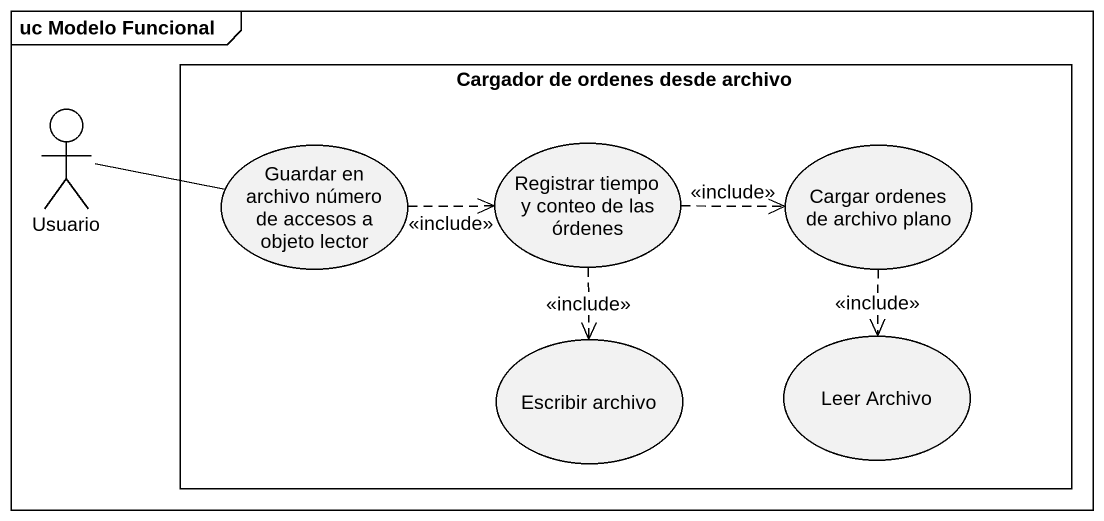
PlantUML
@startuml
mainframe uc Modelo Funcional
actor Usuario
rectangle "Cargador de ordenes desde archivo" as Cargador_de_ordenes_desde {
  usecase "Guardar en archivo número de accesos a objeto lector" as Guardar_en_archivo_número
  usecase "Registrar tiempo y conteo de las órdenes" as Registrar_tiempo_y_conteo
  usecase "Cargar ordenes de archivo plano" as Cargar_ordenes_de_archivo
  usecase "Escribir archivo" as Escribir_archivo
  usecase "Leer Archivo" as Leer_Archivo
}
Usuario -right- Guardar_en_archivo_número
Guardar_en_archivo_número .right.> Registrar_tiempo_y_conteo : <<include>>
Registrar_tiempo_y_conteo .right.> Cargar_ordenes_de_archivo : <<include>>
Registrar_tiempo_y_conteo ..> Escribir_archivo : <<include>>
Cargar_ordenes_de_archivo ..> Leer_Archivo : <<include>>
@enduml
